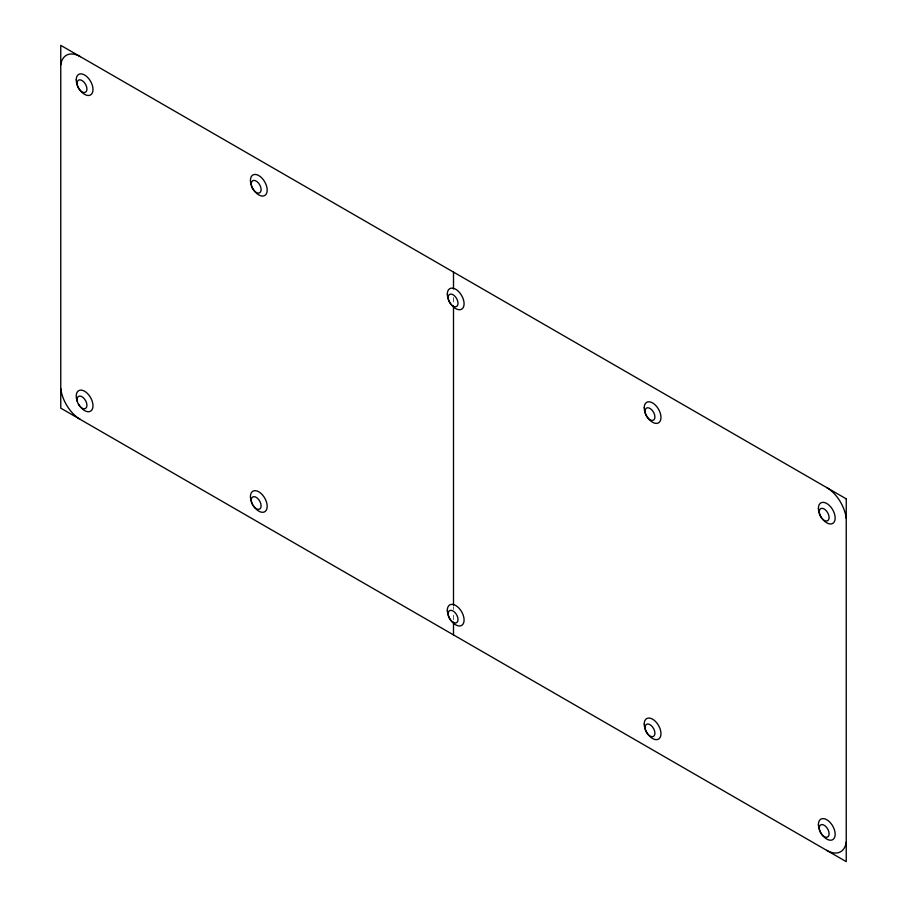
<?xml version="1.0" encoding="UTF-8"?>
<svg xmlns="http://www.w3.org/2000/svg" width="907" height="907" viewBox="0 0 907 907"><rect width="100%" height="100%" fill="white"/><g stroke="black" fill="none" stroke-linecap="round" stroke-linejoin="round"><path stroke-width="0.68" stroke-dasharray="4.54 3.4" d="M453.5 297.507L453.5 303.153M453.5 606.67L453.5 609.493M453.5 615.139L453.5 620.785"/><path stroke-width="1.36" d="M453.5 272.1L453.5 289.038M453.5 305.976L453.5 605.252M453.5 622.191L453.5 634.9M77.356 401.574A11.848 6.837 60 0 1 83.886 390.872A11.848 6.837 60 0 1 92.491 408.785A11.848 6.837 60 0 1 78.694 404.352M252.384 504.009A11.848 6.837 60 0 1 257.112 491.038A11.848 6.837 60 0 1 266.828 508.906A11.848 6.837 60 0 1 252.883 504.916M251.545 185.901A11.848 6.837 60 0 1 258.563 175.448A11.848 6.837 60 0 1 266.295 193.917A11.848 6.837 60 0 1 251.942 186.842M80.36 419.476A28.026 16.179 60 0 1 60.758 388.604M846.242 842.093A28.026 16.179 60 0 1 826.64 850.335M60.758 64.907A28.026 16.179 60 0 1 80.36 56.665M826.64 487.524A28.026 16.179 60 0 1 846.242 518.396M846.242 498.85L60.758 45.35L60.758 408.15L846.242 861.65L846.242 498.85M447.321 610.332A11.848 6.837 60 0 0 459.894 625.966A11.848 6.837 60 0 0 459.894 609.209A11.848 6.837 60 0 0 447.321 610.332M448.137 613.835A6.995 4.036 60 0 0 455.552 623.052A6.995 4.036 60 0 0 455.552 613.166A6.995 4.036 60 0 0 448.137 613.835M818.409 824.576A11.848 6.837 60 0 0 830.971 840.211A11.848 6.837 60 0 0 830.971 823.454A11.848 6.837 60 0 0 818.409 824.576M819.225 828.08A6.995 4.036 60 0 0 826.64 837.297A6.995 4.036 60 0 0 826.64 827.411A6.995 4.036 60 0 0 819.225 828.08M644.219 724.013A11.848 6.837 60 0 0 656.781 739.647A11.848 6.837 60 0 0 656.781 722.89A11.848 6.837 60 0 0 644.219 724.013M645.036 727.505A6.995 4.036 60 0 0 652.45 736.733A6.995 4.036 60 0 0 652.45 726.847A6.995 4.036 60 0 0 645.036 727.505M77.05 399.59A6.995 4.036 60 0 0 84.464 408.808A6.995 4.036 60 0 0 84.464 398.921A6.995 4.036 60 0 0 77.05 399.59M251.239 500.154A6.995 4.036 60 0 0 258.654 509.383A6.995 4.036 60 0 0 258.654 499.496A6.995 4.036 60 0 0 251.239 500.154M447.321 294.095A11.848 6.837 60 0 0 459.894 309.729A11.848 6.837 60 0 0 459.894 292.972A11.848 6.837 60 0 0 447.321 294.095M448.137 297.587A6.995 4.036 60 0 0 455.552 306.815A6.995 4.036 60 0 0 455.552 296.929A6.995 4.036 60 0 0 448.137 297.587M818.409 508.339A11.848 6.837 60 0 0 830.971 523.974A11.848 6.837 60 0 0 830.971 507.217A11.848 6.837 60 0 0 818.409 508.339M819.225 511.831A6.995 4.036 60 0 0 826.64 521.06A6.995 4.036 60 0 0 826.64 511.174A6.995 4.036 60 0 0 819.225 511.831M644.219 407.765A11.848 6.837 60 0 0 656.781 423.399A11.848 6.837 60 0 0 656.781 406.642A11.848 6.837 60 0 0 644.219 407.765M645.036 411.268A6.995 4.036 60 0 0 652.45 420.485A6.995 4.036 60 0 0 652.45 410.599A6.995 4.036 60 0 0 645.036 411.268M76.233 79.85A11.848 6.837 60 0 0 88.807 95.484A11.848 6.837 60 0 0 88.807 78.728A11.848 6.837 60 0 0 76.233 79.85M77.05 83.342A6.995 4.036 60 0 0 84.464 92.571A6.995 4.036 60 0 0 84.464 82.684A6.995 4.036 60 0 0 77.05 83.342M251.239 183.917A6.995 4.036 60 0 0 258.654 193.134A6.995 4.036 60 0 0 258.654 183.248A6.995 4.036 60 0 0 251.239 183.917"/></g></svg>
